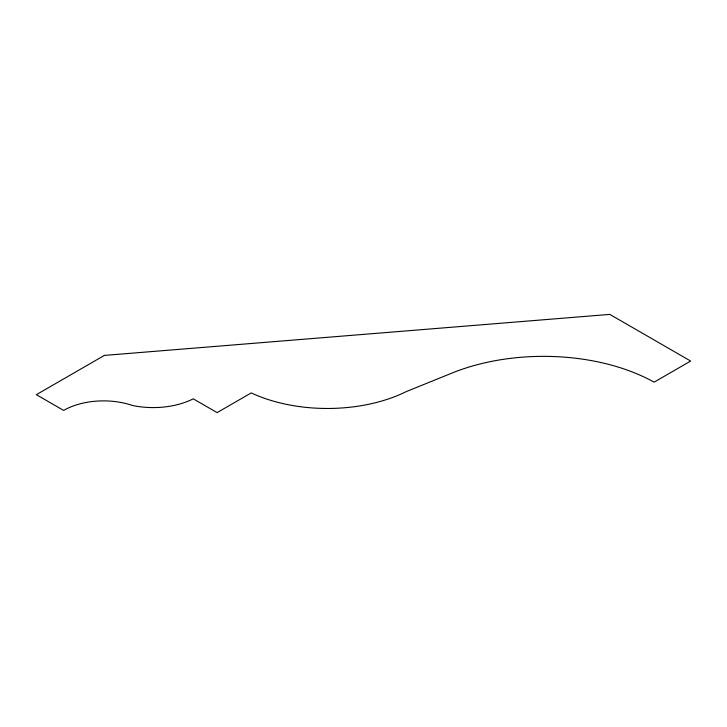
<?xml version="1.0" encoding="UTF-8"?>
<svg xmlns="http://www.w3.org/2000/svg" width="727" height="727" viewBox="0 0 727 727"><rect width="100%" height="100%" fill="white"/><g stroke="black" fill="none" stroke-linecap="round" stroke-linejoin="round"><path stroke-width="1.09" d="M104.361 355.412L36.35 394.679L63.64 410.428A56.406 32.57 0 0 1 132.441 405.475A60.486 34.923 0 0 0 193.237 398.823L217.109 412.609L251.224 392.916A121.1 69.919 0 0 0 406.302 391.58L452.985 372.669A159.168 91.893 0 0 1 654.118 382.157L690.65 361.055L609.826 314.391L104.361 355.412"/></g></svg>
